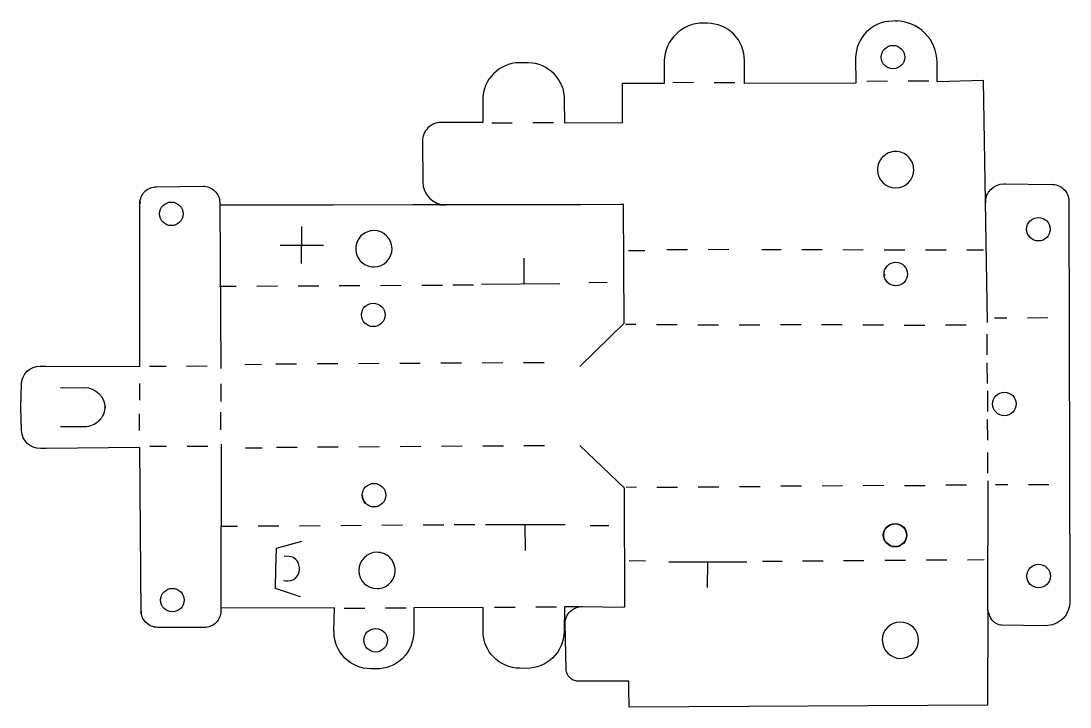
# Model space of a CAD drawing. Header units: millimetres. Extents: x 14 to 735, y 104 to 299.
# Drawn here: x 480.8 to 735.1, y 132.7 to 298.9 of the extents above; entities that cross this region are included whole.
import ezdxf

# ---------------------------------------------------------------- set-up
doc = ezdxf.new("R2010")
doc.units = ezdxf.units.MM
doc.layers.get('0').update_dxf_attribs({"linetype": 'CONTINUOUS'})

msp = doc.modelspace()

# ---------------------------------------------------------------- linework, layer by layer
for p, q in [((647.22, 298.36), (646.16, 298.38)), ((693.25, 298.92), (691.93, 298.9)), ((692.79, 298.92), (693.25, 298.92)), ((683.11, 289.88), (683.13, 283.86)), ((602.55, 288.82), (601.62, 288.81)), ((603.78, 288.8), (602.55, 288.82)), ((636.73, 289.26), (636.73, 283.74)), ((656.18, 283.96), (656.18, 289.32)), ((702.83, 284.16), (702.83, 288.93)), ((626.54, 283.79), (626.49, 274.23)), ((636.73, 283.74), (626.54, 283.79)), ((643.83, 284), (638.83, 283.96)), ((648.83, 284.03), (653.83, 284.06)), ((656.18, 283.74), (656.18, 283.96)), ((683.13, 283.86), (656.18, 283.74)), ((690.83, 284.31), (685.83, 284.28)), ((700.83, 284.38), (695.83, 284.34)), ((714.11, 284.5), (702.83, 284.16)), ((715.03, 225.89), (714.11, 284.5)), ((592.73, 279.83), (592.72, 274.31)), ((612.6, 274.18), (612.59, 279.82)), ((592.72, 274.31), (582.65, 274.33)), ((599.9, 274.2), (594.9, 274.17)), ((609.9, 274.27), (604.9, 274.24)), ((626.49, 274.23), (612.6, 274.18)), ((578.14, 269.8), (578.22, 259.85)), ((719, 259.48), (719.37, 259.48)), ((719.37, 259.48), (719.42, 259.47)), ((719.42, 259.47), (719.43, 259.47)), ((719.43, 259.47), (730.46, 259.35)), ((513.64, 258.78), (524.96, 258.89)), ((714.54, 257.25), (714.57, 254.91)), ((509.61, 215.23), (509.67, 255.47)), ((509.67, 255.47), (509.68, 254.74)), ((529, 254.89), (529, 254.31)), ((556.52, 254.3), (529, 254.31)), ((529, 254.31), (529.27, 214.71)), ((529.34, 254.35), (529.35, 254.35)), ((575.79, 254.41), (556.52, 254.3)), ((592.56, 254.38), (575.79, 254.41)), ((582.22, 254.4), (583.72, 254.39)), ((616.41, 254.38), (592.56, 254.38)), ((626.25, 254.44), (616.41, 254.38)), ((626.88, 254.44), (626.25, 254.44)), ((627.02, 225.69), (626.88, 254.44)), ((734.79, 255.24), (735.02, 158.42)), ((548.85, 240.15), (548.89, 249.15)), ((543.62, 244.65), (554.12, 244.65)), ((632.03, 243.27), (628.03, 243.21)), ((637.38, 243.54), (642.38, 243.56)), ((647.38, 243.58), (652.38, 243.61)), ((665.08, 243.52), (660.38, 243.52)), ((675.03, 243.49), (670.03, 243.46)), ((684.93, 243.47), (680.03, 243.44)), ((695.03, 243.41), (690.03, 243.42)), ((705.03, 243.39), (700.03, 243.4)), ((714.06, 243.38), (710.03, 243.38)), ((602.67, 241.47), (602.7, 235.21)), ((528.94, 234.68), (532.98, 234.7)), ((537.98, 234.72), (542.98, 234.75)), ((547.98, 234.78), (552.98, 234.8)), ((557.98, 234.83), (562.98, 234.85)), ((567.98, 234.88), (572.98, 234.91)), ((577.98, 234.93), (582.98, 234.96)), ((585.48, 234.97), (590.48, 235)), ((611.45, 235.26), (592.41, 235.06)), ((618.43, 235.56), (622.92, 235.63)), ((719.72, 226.91), (716.72, 226.9)), ((729.72, 227.01), (724.72, 226.96)), ((616.25, 215.26), (627.02, 225.69)), ((629.87, 225.38), (627.37, 225.38)), ((634.87, 225.37), (639.87, 225.36)), ((644.87, 225.35), (649.87, 225.34)), ((654.87, 225.33), (659.87, 225.32)), ((669.87, 225.3), (664.87, 225.31)), ((679.87, 225.28), (674.87, 225.29)), ((689.87, 225.26), (684.87, 225.27)), ((694.87, 225.25), (699.87, 225.24)), ((709.87, 225.22), (704.87, 225.23)), ((714.98, 218.07), (714.96, 223.07)), ((607.61, 216.12), (602.61, 216.1)), ((485.48, 215.34), (486.86, 215.34)), ((486.86, 215.34), (509.61, 215.23)), ((515.98, 215.23), (511.98, 215.2)), ((525.98, 215.3), (520.98, 215.26)), ((525.02, 215.38), (525.02, 215.34)), ((535.11, 215.74), (539.13, 215.78)), ((547.61, 215.81), (542.61, 215.78)), ((557.61, 215.86), (552.61, 215.84)), ((567.61, 215.91), (562.61, 215.89)), ((577.61, 215.97), (572.61, 215.94)), ((587.61, 216.02), (582.61, 215.99)), ((597.61, 216.07), (592.61, 216.04)), ((715.03, 211.07), (715, 216.07)), ((509.53, 211.09), (509.53, 207.04)), ((529.24, 211.03), (529.26, 206.73)), ((480.83, 205.32), (480.96, 210.95)), ((490.41, 210.08), (496.16, 210.12)), ((490.91, 210.01), (490.42, 210.08)), ((715.03, 209.35), (715.07, 204.35)), ((480.99, 199.69), (480.83, 205.32)), ((501.2, 205.16), (501.19, 205.44)), ((501.2, 205.3), (501.2, 205.59)), ((509.56, 199.7), (509.53, 203.75)), ((529.27, 199.87), (529.26, 204.17)), ((715.11, 197.35), (715.08, 202.35)), ((496.19, 200.6), (490.44, 200.61)), ((516.1, 195.83), (512.1, 195.81)), ((526.1, 195.88), (521.1, 195.85)), ((525.14, 195.78), (525.13, 195.83)), ((529.32, 196.42), (529.25, 156.65)), ((567.73, 195.76), (562.73, 195.72)), ((577.73, 195.82), (572.73, 195.79)), ((587.73, 195.89), (582.73, 195.86)), ((597.73, 195.96), (592.73, 195.92)), ((607.73, 196.02), (602.73, 195.99)), ((627.12, 185.72), (616.3, 196.1)), ((486.92, 195.33), (485.54, 195.32)), ((509.66, 195.56), (486.92, 195.33)), ((509.94, 155.32), (509.66, 195.56)), ((535.23, 195.54), (539.25, 195.55)), ((547.73, 195.62), (542.73, 195.59)), ((557.73, 195.69), (552.73, 195.66)), ((715.17, 189.35), (715.13, 194.35)), ((627.14, 157), (627.12, 185.72)), ((629.96, 185.96), (627.46, 185.95)), ((634.96, 186), (639.96, 186.03)), ((644.96, 186.06), (649.96, 186.1)), ((654.96, 186.13), (659.96, 186.16)), ((669.96, 186.23), (664.96, 186.2)), ((679.96, 186.3), (674.96, 186.26)), ((689.96, 186.36), (684.96, 186.33)), ((694.96, 186.4), (699.96, 186.43)), ((709.96, 186.5), (704.96, 186.46)), ((715.14, 156.19), (715.26, 187.54)), ((719.96, 186.56), (716.96, 186.54)), ((729.96, 186.59), (724.96, 186.57)), ((529.29, 176.53), (533.32, 176.56)), ((538.32, 176.59), (543.32, 176.63)), ((548.32, 176.66), (553.32, 176.69)), ((558.32, 176.73), (563.32, 176.76)), ((568.32, 176.79), (573.32, 176.83)), ((578.32, 176.86), (583.32, 176.89)), ((585.82, 176.91), (590.82, 176.94)), ((612.73, 176.88), (593.37, 176.86)), ((603.09, 170.62), (603.05, 176.87)), ((618.78, 176.72), (623.27, 176.69)), ((542.75, 171.22), (548.88, 172.94)), ((542.61, 166.32), (542.75, 171.22)), ((546.9, 168.9), (546.84, 168.93)), ((546.96, 168.86), (546.9, 168.9)), ((632.2, 168.08), (628.2, 168.12)), ((637.83, 167.91), (656.77, 167.91)), ((647.23, 161.66), (647.3, 167.91)), ((665.26, 167.98), (660.56, 167.96)), ((675.21, 168.07), (670.2, 168.07)), ((685.1, 168.13), (680.2, 168.13)), ((695.2, 168.23), (690.2, 168.2)), ((705.2, 168.3), (700.2, 168.27)), ((714.24, 168.36), (710.2, 168.33)), ((542.55, 161.41), (542.61, 166.32)), ((546.73, 163.54), (546.8, 163.57)), ((546.8, 163.57), (546.86, 163.6)), ((548.6, 159.45), (542.55, 161.41)), ((509.94, 156.05), (509.94, 155.32)), ((556.78, 156.74), (529.25, 156.65)), ((529.25, 156.65), (529.26, 156)), ((556.69, 151.1), (556.78, 156.74)), ((564.18, 156.62), (559.18, 156.58)), ((574.18, 156.68), (569.18, 156.65)), ((576.05, 156.73), (576, 150.87)), ((592.82, 156.85), (576.05, 156.73)), ((592.8, 151.16), (592.82, 156.85)), ((600.59, 156.86), (595.59, 156.82)), ((610.59, 156.92), (605.59, 156.89)), ((612.53, 156.97), (612.43, 150.96)), ((616.09, 156.97), (612.53, 156.97)), ((616.94, 157.08), (626.78, 156.94)), ((626.78, 156.94), (627.14, 157)), ((715.14, 156.19), (715.05, 133.17)), ((612.92, 141.89), (612.7, 152.97)), ((718.37, 152.57), (718.29, 152.58)), ((718.46, 152.56), (718.37, 152.57)), ((718.54, 152.55), (718.46, 152.56)), ((729.05, 152.42), (718.54, 152.55)), ((525.24, 151.98), (513.93, 152.03)), ((566.91, 141.96), (565.61, 141.97)), ((603.35, 142.1), (601.72, 142.12)), ((628.11, 138.98), (615.94, 138.98)), ((628.11, 137.48), (628.11, 138.98)), ((628.26, 132.73), (628.11, 137.48)), ((715.05, 133.17), (628.26, 132.73))]:
    msp.add_line(p, q)
for points in [[(697.19, 262.93, 0.198918), (695.88, 266.04, 0.19892), (692.76, 267.3, 0.414215), (688.39, 262.88, 0.414204), (692.81, 258.5, 0.414204)], [(570.75, 243.78, 0.414209), (566.32, 248.15, 0.414214), (561.95, 243.72, 0.414215), (566.38, 239.35, 0.41421)], [(567.08, 170.22, 0.41421), (562.7, 165.79, 0.41421), (567.13, 161.42, 0.414215), (571.5, 165.85, 0.414215)], [(689.56, 148.89, 0.41421), (693.99, 144.52, 0.414209), (698.36, 148.95, 0.414205), (693.93, 153.32, 0.414203)]]:
    msp.add_lwpolyline(points, format="xyb", close=True)
for centre, radius in [((692.16, 290.17), 2.85), ((517.27, 252.2), 2.85), ((727.4, 248.48), 2.85), ((692.83, 237.61), 2.85), ((566.21, 227.73), 2.85), ((719.15, 206.15), 2.85), ((566.38, 184.05), 2.85), ((692.66, 174.35), 2.85), ((692.66, 174.35), 2.75), ((727.44, 164.45), 2.85), ((517.52, 158.63), 2.85), ((566.78, 148.91), 2.85)]:
    msp.add_circle(centre, radius)
for centre, radius, start, end in [((645.96, 289.39), 9, 88.7721, 135.1252), ((647.17, 289.36), 9, 44.7279, 89.728), ((692.11, 289.9), 9, 91.1067, 180.0829), ((692.83, 288.92), 10, 45.1293, 90.1747), ((645.73, 289.16), 9, 133.0549, 179.3929), ((647.17, 289.36), 9, -0.2724, 44.7282), ((692.83, 288.92), 10, 0.0833, 45.1287), ((601.73, 279.81), 9, 90.7477, 179.8738), ((603.59, 279.8), 9, 0.1234, 88.7954), ((582.64, 269.83), 4.5, 135.167, 180.4574), ((582.64, 269.83), 4.5, 89.8733, 135.1651), ((583.72, 259.89), 5.5, 180.4584, 269.9079), ((586.71, 265.32), 11.81, 247.5982, 247.6384), ((728.38, 248.48), 3.73, 180.0445, 180.3282), ((692.82, 237.61), 2.75, 180.3758, 187.925), ((566.31, 183.98), 2.75, 180.3827, 223.3229), ((545.28, 165.26), 3.98, 66.8371, 99.7321), ((545.56, 166.52), 2.74, 7.778, 59.1202), ((545.55, 166), 2.74, 298.5372, 349.8806), ((544.13, 166.53), 4.24, 346.2187, 355.5722), ((544.12, 166.05), 4.24, 2.0843, 11.4419), ((545.32, 167.26), 3.98, 257.9265, 290.8206)]:
    msp.add_arc(centre, radius, start, end)
at = {"extrusion": (0, 0, -1)}
for centre, radius, start, end in [((-719.07, 254.98), 4.5, -0.8819, 89.0998), ((-730.61, 255.17), 4.19, 88.0511, 133.523), ((-513.68, 254.78), 4, -0.5843, 44.4434), ((-513.68, 254.78), 4, 44.4443, 89.4649), ((-525, 254.89), 4, 89.4668, 134.74), ((-525, 254.89), 4, 134.7388, 180.0108), ((-730.61, 255.17), 4.19, 133.526, 178.9975), ((-485.46, 210.84), 4.5, 1.315, 90.2744), ((-496.2, 205.12), 5, 89.61, 179.6079), ((-496.2, 205.6), 5, 180.0873, 225.0893), ((-496.34, 205.31), 4.86, 178.3907, 180.0986), ((-496.2, 205.6), 5, 225.0876, 270.0898), ((-485.49, 199.82), 4.5, 269.423, 358.3842), ((-729.08, 158.29), 5.94, 178.7524, 223.9041), ((-513.94, 156.03), 4, -44.7465, 0.2817), ((-525.26, 155.98), 4, 179.6845, 224.9567), ((-616.79, 152.94), 4.1, 0.3852, 46.7816), ((-616.81, 153.06), 4.02, 45.4195, 91.7915), ((-723.69, 158.38), 8.83, 333.0725, 345.6442), ((-513.94, 156.03), 4, 270.2303, 315.2556), ((-525.26, 155.98), 4, 224.9572, 270.2298), ((-718.66, 155.69), 3.13, 276.823, 335.3338), ((-729.14, 158.4), 5.98, 225.0341, 270.8568), ((-565.69, 150.97), 9, -44.3078, 0.8242), ((-567, 150.95), 9, 180.5619, 225.5623), ((-601.8, 151.12), 9, -89.4889, 0.2754), ((-603.43, 151.1), 9, 180.9235, 270.5112), ((-565.69, 150.97), 9, 270.5629, 315.6929), ((-567, 150.95), 9, 225.5626, 270.5628), ((-617.38, 142.35), 4.48, 345.4567, 354.107), ((-615.94, 141.98), 3, 270.0004, 345.4591)]:
    msp.add_arc(centre, radius, start, end, dxfattribs=at)

doc.saveas('drawing.dxf')
